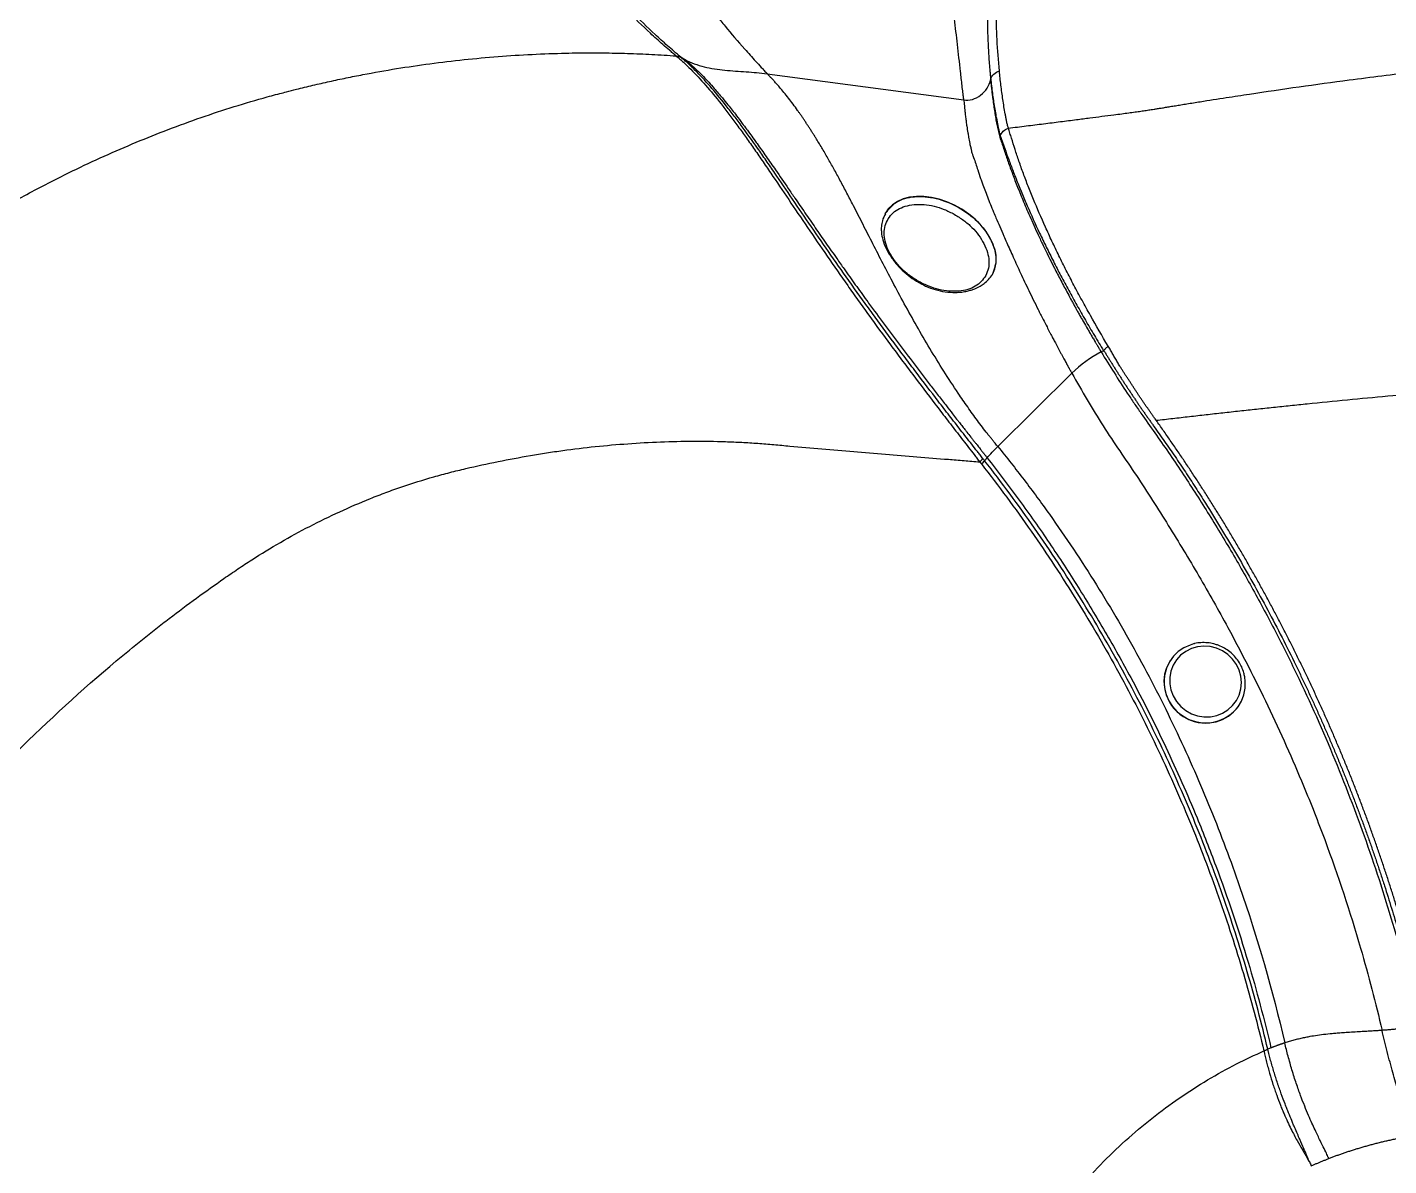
# Model space of a CAD drawing. Extents: x 527 to 611, y 788 to 934.
# Drawn here: x 546.82 to 563.38, y 863.17 to 877.02 of the extents above; entities that cross this region are included whole.
import ezdxf

# ---------------------------------------------------------------- set-up
doc = ezdxf.new("R2010")
doc.units = 0
doc.header["$MEASUREMENT"] = 0
doc.layers.add('1', color=4, linetype='Continuous')
doc.layers.add('GEOMETRY', color=3, linetype='Continuous', lineweight=25)

# ---------------------------------------------------------------- blocks, each defined once
blk = doc.blocks.new('2026_FLAIR')
at = {"layer": 'GEOMETRY'}
for p, q in [((27.704, 73.291), (27.755, 73.263)), ((28.753, 73.091), (31.143, 72.771)), ((31.469, 73.018), (31.471, 73.025)), ((30.187, 71.387), (30.197, 71.398)), ((32.843, 69.722), (32.813, 69.708)), ((32.457, 69.448), (31.556, 68.556)), ((33.482, 68.875), (33.469, 68.893)), ((31.427, 68.42), (31.396, 68.384)), ((33.651, 65.951), (33.65, 65.951)), ((34.493, 65.412), (34.493, 65.412))]:
    blk.add_line(p, q, dxfattribs=at)
at = {"layer": 'GEOMETRY', "flags": 128}
for points in [[(31.488, 70.641), (31.495, 70.655), (31.521, 70.719), (31.535, 70.789), (31.535, 70.863), (31.523, 70.94), (31.498, 71.019), (31.46, 71.098), (31.411, 71.175), (31.352, 71.25), (31.283, 71.32), (31.205, 71.384), (31.121, 71.442), (31.032, 71.492), (30.939, 71.534), (30.845, 71.565), (30.75, 71.587), (30.657, 71.598), (30.567, 71.599), (30.483, 71.588), (30.405, 71.567), (30.336, 71.536), (30.275, 71.495), (30.226, 71.446), (30.195, 71.402)], [(33.937, 66.155), (33.894, 66.142), (33.819, 66.109), (33.751, 66.063), (33.692, 66.006), (33.643, 65.939), (33.608, 65.866), (33.585, 65.787), (33.577, 65.705), (33.583, 65.622), (33.603, 65.541), (33.636, 65.464), (33.682, 65.393), (33.739, 65.331), (33.806, 65.279), (33.88, 65.238), (33.96, 65.21), (34.043, 65.196), (34.127, 65.195), (34.21, 65.209), (34.288, 65.236), (34.36, 65.276), (34.424, 65.328), (34.478, 65.39), (34.52, 65.46), (34.549, 65.537), (34.564, 65.617), (34.566, 65.7), (34.559, 65.754)], [(34.217, 66.103), (34.14, 66.123), (34.062, 66.128), (33.984, 66.12), (33.91, 66.099), (33.841, 66.064), (33.779, 66.018), (33.728, 65.961), (33.688, 65.896), (33.661, 65.825), (33.647, 65.749), (33.647, 65.672), (33.661, 65.596), (33.689, 65.523), (33.729, 65.455), (33.781, 65.395), (33.842, 65.346), (33.911, 65.307), (33.986, 65.281), (34.063, 65.268), (34.142, 65.269), (34.218, 65.284), (34.29, 65.312), (34.355, 65.353), (34.412, 65.405), (34.458, 65.466), (34.492, 65.534), (34.513, 65.608), (34.519, 65.685), (34.512, 65.762), (34.491, 65.837), (34.457, 65.907), (34.411, 65.971), (34.354, 66.026), (34.289, 66.071), (34.217, 66.103)]]:
    blk.add_lwpolyline(points, dxfattribs=at)
at = {"layer": 'GEOMETRY'}
for centre, radius, start, end in [((33.487, 68.41), 1.462, 117.4414, 134.7865), ((31.029, 68.712), 0.46, 312.051, 318.9701), ((31.05, 68.684), 0.458, 312.0988, 319.0463), ((34.079, 65.693), 0.5, 148.9439, 325.8181)]:
    blk.add_arc(centre, radius, start, end, dxfattribs=at)
for points, knots in [([(32.347, 78.024), (32.341, 78.006), (32.334, 77.988), (32.319, 77.95), (32.298, 77.894), (32.277, 77.837), (32.234, 77.721), (32.205, 77.641), (32.117, 77.396), (32.057, 77.225), (31.969, 76.955), (31.94, 76.863), (31.883, 76.675), (31.855, 76.579), (31.773, 76.285), (31.72, 76.081), (31.625, 75.657), (31.582, 75.438), (31.527, 75.099), (31.511, 74.984), (31.482, 74.751), (31.469, 74.633), (31.449, 74.393), (31.441, 74.272), (31.431, 74.027), (31.429, 73.904), (31.43, 73.655), (31.434, 73.529), (31.444, 73.34), (31.448, 73.277), (31.456, 73.182), (31.458, 73.151), (31.463, 73.103), (31.464, 73.088), (31.467, 73.056), (31.469, 73.04), (31.471, 73.024)], [0, 0, 0, 0, 0.015625, 0.015625, 0.03125, 0.0625, 0.0625, 0.125, 0.125, 0.25, 0.25, 0.3125, 0.3125, 0.375, 0.375, 0.5, 0.5, 0.625, 0.625, 0.6875, 0.6875, 0.75, 0.75, 0.8125, 0.8125, 0.875, 0.875, 0.9375, 0.9375, 0.96875, 0.96875, 0.984375, 0.984375, 0.992188, 0.992188, 1, 1, 1, 1]), ([(31.577, 73.124), (31.564, 73.251), (31.554, 73.378), (31.542, 73.629), (31.539, 73.753), (31.538, 74), (31.541, 74.122), (31.551, 74.365), (31.559, 74.485), (31.579, 74.722), (31.592, 74.839), (31.621, 75.07), (31.638, 75.184), (31.693, 75.521), (31.736, 75.739), (31.833, 76.16), (31.886, 76.363), (31.969, 76.656), (31.998, 76.752), (32.055, 76.939), (32.085, 77.031), (32.232, 77.478), (32.354, 77.804), (32.467, 78.096)], [0, 0, 0, 0, 0.0625, 0.0625, 0.125, 0.125, 0.1875, 0.1875, 0.25, 0.25, 0.3125, 0.3125, 0.375, 0.375, 0.5, 0.5, 0.625, 0.625, 0.6875, 0.6875, 0.75, 0.75, 1, 1, 1, 1]), ([(27.647, 73.307), (27.633, 73.319), (27.619, 73.33), (27.591, 73.353), (27.578, 73.365), (27.538, 73.399), (27.511, 73.422), (27.433, 73.491), (27.382, 73.537), (27.235, 73.674), (27.142, 73.765), (26.964, 73.946), (26.879, 74.037), (26.715, 74.217), (26.636, 74.307), (26.482, 74.486), (26.407, 74.576), (26.26, 74.754), (26.188, 74.842), (25.977, 75.108), (25.84, 75.284), (25.567, 75.634), (25.432, 75.809), (25.158, 76.156), (25.018, 76.33), (24.731, 76.674), (24.584, 76.846), (24.277, 77.186), (24.118, 77.355), (23.951, 77.522)], [0, 0, 0, 0, 0.007813, 0.007813, 0.015625, 0.015625, 0.03125, 0.03125, 0.0625, 0.0625, 0.125, 0.125, 0.1875, 0.1875, 0.25, 0.25, 0.3125, 0.3125, 0.375, 0.375, 0.5, 0.5, 0.625, 0.625, 0.75, 0.75, 0.875, 0.875, 1, 1, 1, 1]), ([(27.702, 73.292), (27.675, 73.316), (27.647, 73.339), (27.594, 73.385), (27.568, 73.408), (27.49, 73.476), (27.44, 73.522), (27.294, 73.659), (27.202, 73.749), (27.027, 73.929), (26.943, 74.019), (26.782, 74.198), (26.704, 74.287), (26.553, 74.464), (26.48, 74.552), (26.337, 74.729), (26.266, 74.816), (26.058, 75.079), (25.924, 75.254), (25.655, 75.603), (25.521, 75.777), (25.248, 76.125), (25.109, 76.298), (24.824, 76.643), (24.677, 76.815), (24.448, 77.071), (24.37, 77.156), (24.25, 77.283), (24.19, 77.346), (24.129, 77.409), (24.088, 77.451), (24.067, 77.472), (24.046, 77.493)], [0, 0, 0, 0, 0.015625, 0.015625, 0.03125, 0.03125, 0.0625, 0.0625, 0.125, 0.125, 0.1875, 0.1875, 0.25, 0.25, 0.3125, 0.3125, 0.375, 0.375, 0.5, 0.5, 0.625, 0.625, 0.75, 0.75, 0.875, 0.875, 0.9375, 0.9375, 0.96875, 0.984375, 0.984375, 1, 1, 1, 1]), ([(31.143, 72.771), (31.142, 72.786), (31.138, 72.815), (31.131, 72.874), (31.12, 72.975), (31.097, 73.174), (31.066, 73.448), (31.031, 73.76), (30.999, 74.054), (30.969, 74.332), (30.932, 74.68), (30.891, 75.076), (30.848, 75.491), (30.811, 75.848), (30.779, 76.153), (30.76, 76.324), (30.751, 76.402)], [0, 0, 0, 0, 0.007812, 0.015625, 0.03125, 0.0625, 0.125, 0.1875, 0.25, 0.3125, 0.375, 0.5, 0.625, 0.75, 0.875, 1, 1, 1, 1]), ([(27.443, 75.88), (27.436, 75.853), (27.423, 75.796), (27.405, 75.704), (27.391, 75.605), (27.383, 75.497), (27.384, 75.378), (27.4, 75.206), (27.445, 75.009), (27.529, 74.782), (27.614, 74.596), (27.725, 74.393), (27.864, 74.171), (28.005, 73.971), (28.135, 73.801), (28.276, 73.624), (28.434, 73.439), (28.589, 73.268), (28.67, 73.18), (28.711, 73.136), (28.732, 73.113), (28.742, 73.102), (28.748, 73.096), (28.751, 73.092), (28.753, 73.091)], [0, 0, 0, 0, 0.0625, 0.125, 0.1875, 0.25, 0.3125, 0.375, 0.5, 0.5625, 0.625, 0.6875, 0.75, 0.8125, 0.84375, 0.875, 0.9375, 0.96875, 0.984375, 0.992188, 0.996094, 0.998047, 0.999023, 1, 1, 1, 1]), ([(33.421, 72.654), (33.433, 72.656), (33.459, 72.66), (33.5, 72.666), (33.546, 72.674), (33.598, 72.682), (33.655, 72.692), (33.717, 72.702), (33.785, 72.713), (33.857, 72.725), (33.936, 72.737), (34.095, 72.763), (34.323, 72.799), (34.723, 72.86), (35.22, 72.933), (35.89, 73.024), (36.632, 73.118), (37.453, 73.211), (38.414, 73.306), (39.518, 73.395), (40.764, 73.468), (42.031, 73.513), (43.313, 73.529), (44.595, 73.513), (45.863, 73.468), (47.108, 73.395), (47.998, 73.323), (48.542, 73.273), (48.75, 73.253), (48.955, 73.232), (49.16, 73.211), (49.363, 73.189), (49.565, 73.166), (49.766, 73.143), (49.965, 73.12), (50.163, 73.096), (50.36, 73.072), (50.556, 73.047), (50.686, 73.03), (50.75, 73.021)], [0, 0, 0, 0, 0.002168, 0.004649, 0.007445, 0.010555, 0.013979, 0.017717, 0.02177, 0.026137, 0.030819, 0.035814, 0.054775, 0.071629, 0.107405, 0.143256, 0.18996, 0.23771, 0.28651, 0.356687, 0.427814, 0.499911, 0.573005, 0.646087, 0.71818, 0.78931, 0.859498, 0.871514, 0.883473, 0.895376, 0.907224, 0.919015, 0.930751, 0.942431, 0.954056, 0.965625, 0.977139, 0.988597, 1, 1, 1, 1]), ([(18.695, 70.993), (18.708, 71.001), (18.734, 71.018), (18.79, 71.055), (18.863, 71.102), (18.984, 71.178), (19.156, 71.283), (19.38, 71.416), (19.628, 71.556), (20.046, 71.782), (20.641, 72.074), (21.424, 72.403), (22.088, 72.636), (22.558, 72.777), (22.787, 72.839), (22.922, 72.874), (23.023, 72.9), (23.13, 72.926), (23.264, 72.958), (23.433, 72.997), (23.635, 73.04), (23.907, 73.094), (24.245, 73.154), (24.656, 73.215), (25.067, 73.264), (25.481, 73.302), (25.894, 73.328), (26.219, 73.34), (26.456, 73.344), (26.606, 73.345), (26.756, 73.344), (26.906, 73.342), (27.055, 73.338), (27.204, 73.333), (27.352, 73.326), (27.499, 73.317), (27.598, 73.311), (27.647, 73.307)], [0, 0, 0, 0, 0.004889, 0.009686, 0.020797, 0.031898, 0.054081, 0.083326, 0.112823, 0.142572, 0.231326, 0.319814, 0.409401, 0.454147, 0.476461, 0.485379, 0.498747, 0.509881, 0.521012, 0.543264, 0.565667, 0.587742, 0.632629, 0.676704, 0.721792, 0.766619, 0.81118, 0.855472, 0.871727, 0.887934, 0.904092, 0.9202, 0.93626, 0.95227, 0.96823, 0.98414, 1, 1, 1, 1]), ([(27.648, 73.306), (27.662, 73.294), (27.676, 73.282), (27.706, 73.256), (27.721, 73.243), (27.765, 73.203), (27.794, 73.174), (27.883, 73.085), (27.944, 73.02), (28.066, 72.88), (28.129, 72.804), (28.224, 72.684), (28.256, 72.642), (28.321, 72.557), (28.353, 72.513), (28.402, 72.446), (28.419, 72.423), (28.452, 72.377), (28.469, 72.354), (28.519, 72.284), (28.553, 72.236), (28.621, 72.138), (28.656, 72.087), (28.726, 71.986), (28.761, 71.934), (28.939, 71.672), (29.087, 71.452), (29.322, 71.106), (29.402, 70.989), (29.565, 70.753), (29.648, 70.634), (29.774, 70.454), (29.817, 70.394), (29.903, 70.274), (29.946, 70.214), (30.076, 70.033), (30.164, 69.913), (30.298, 69.732), (30.342, 69.672), (30.432, 69.552), (30.477, 69.492), (30.612, 69.313), (30.702, 69.194), (30.838, 69.016), (30.883, 68.957), (30.974, 68.839), (31.02, 68.78), (31.11, 68.662), (31.156, 68.604), (31.224, 68.516), (31.247, 68.487), (31.281, 68.443), (31.292, 68.429), (31.314, 68.399), (31.326, 68.385), (31.337, 68.37)], [0, 0, 0, 0, 0.015625, 0.015625, 0.03125, 0.03125, 0.0625, 0.0625, 0.125, 0.125, 0.1875, 0.1875, 0.21875, 0.21875, 0.25, 0.25, 0.265625, 0.265625, 0.28125, 0.28125, 0.3125, 0.3125, 0.34375, 0.34375, 0.375, 0.375, 0.5, 0.5, 0.5625, 0.5625, 0.625, 0.625, 0.65625, 0.65625, 0.6875, 0.6875, 0.75, 0.75, 0.78125, 0.78125, 0.8125, 0.8125, 0.875, 0.875, 0.90625, 0.90625, 0.9375, 0.9375, 0.96875, 0.96875, 0.984375, 0.984375, 0.992187, 0.992187, 1, 1, 1, 1]), ([(27.704, 73.291), (27.704, 73.291), (27.704, 73.291), (27.704, 73.291), (27.704, 73.291), (27.703, 73.292), (27.702, 73.292)], [-0.00000006, -0.00000006, -0.00000006, -0.00000006, 0, 0, 0, 0.0001165628, 0.0001165628, 0.0001165628, 0.0001165628]), ([(31.376, 68.41), (31.364, 68.424), (31.353, 68.439), (31.331, 68.468), (31.32, 68.482), (31.286, 68.525), (31.263, 68.554), (31.195, 68.641), (31.15, 68.699), (31.059, 68.815), (31.014, 68.873), (30.924, 68.99), (30.878, 69.049), (30.743, 69.225), (30.653, 69.342), (30.519, 69.52), (30.474, 69.579), (30.385, 69.698), (30.34, 69.757), (30.207, 69.936), (30.12, 70.055), (29.99, 70.234), (29.947, 70.293), (29.861, 70.412), (29.819, 70.471), (29.693, 70.649), (29.61, 70.767), (29.448, 71), (29.368, 71.116), (29.134, 71.457), (28.987, 71.676), (28.81, 71.934), (28.775, 71.985), (28.705, 72.086), (28.671, 72.135), (28.569, 72.281), (28.502, 72.374), (28.404, 72.507), (28.372, 72.55), (28.308, 72.634), (28.276, 72.675), (28.181, 72.795), (28.12, 72.869), (27.998, 73.008), (27.938, 73.072), (27.849, 73.161), (27.82, 73.189), (27.776, 73.229), (27.762, 73.242), (27.732, 73.267), (27.718, 73.279), (27.704, 73.291)], [0, 0, 0, 0, 0.007813, 0.007813, 0.015625, 0.015625, 0.03125, 0.03125, 0.0625, 0.0625, 0.09375, 0.09375, 0.125, 0.125, 0.1875, 0.1875, 0.21875, 0.21875, 0.25, 0.25, 0.3125, 0.3125, 0.34375, 0.34375, 0.375, 0.375, 0.4375, 0.4375, 0.5, 0.5, 0.625, 0.625, 0.65625, 0.65625, 0.6875, 0.6875, 0.75, 0.75, 0.78125, 0.78125, 0.8125, 0.8125, 0.875, 0.875, 0.9375, 0.9375, 0.96875, 0.96875, 0.984375, 0.984375, 1, 1, 1, 1]), ([(27.755, 73.263), (27.791, 73.243), (27.866, 73.209), (27.987, 73.172), (28.112, 73.148), (28.282, 73.128), (28.497, 73.115), (28.668, 73.102), (28.753, 73.091)], [0, 0, 0, 0, 0.125, 0.25, 0.375, 0.5, 0.75, 1, 1, 1, 1]), ([(27.755, 73.263), (27.771, 73.25), (27.791, 73.232), (27.818, 73.209), (27.833, 73.195), (27.849, 73.18), (27.865, 73.166), (27.886, 73.146), (27.913, 73.12), (27.945, 73.088), (27.988, 73.044), (28.042, 72.987), (28.119, 72.901), (28.197, 72.81), (28.288, 72.699), (28.368, 72.596), (28.444, 72.495), (28.497, 72.424), (28.545, 72.359), (28.587, 72.3), (28.654, 72.207), (28.74, 72.085), (28.867, 71.903), (28.983, 71.733), (29.103, 71.558), (29.212, 71.399), (29.338, 71.217), (29.467, 71.031), (29.584, 70.864), (29.703, 70.695), (29.824, 70.525), (29.948, 70.354), (30.088, 70.162), (30.215, 69.99), (30.376, 69.775), (30.538, 69.561), (30.702, 69.347), (30.834, 69.177), (30.924, 69.06), (30.999, 68.965), (31.048, 68.901), (31.085, 68.854), (31.119, 68.812), (31.152, 68.769), (31.189, 68.722), (31.222, 68.68), (31.255, 68.638), (31.28, 68.607), (31.302, 68.578), (31.323, 68.552), (31.338, 68.533), (31.35, 68.518), (31.358, 68.507), (31.367, 68.496), (31.375, 68.486), (31.381, 68.478), (31.386, 68.471), (31.396, 68.459), (31.403, 68.451), (31.41, 68.442), (31.417, 68.433), (31.423, 68.424), (31.427, 68.42)], [0, 0, 0, 0, 0.0058594, 0.0078125, 0.0097656, 0.0117188, 0.0136719, 0.015625, 0.0195312, 0.0234375, 0.0273438, 0.0351562, 0.0429688, 0.0546875, 0.0625, 0.0742188, 0.0820312, 0.0878906, 0.0917969, 0.0976562, 0.1015625, 0.1132812, 0.125, 0.140625, 0.1484375, 0.1601562, 0.171875, 0.1835938, 0.1953125, 0.203125, 0.2148438, 0.2265625, 0.234375, 0.25, 0.2578125, 0.2734375, 0.2890625, 0.296875, 0.3046875, 0.3105469, 0.3144531, 0.3164062, 0.3193359, 0.3222656, 0.3242188, 0.328125, 0.3300781, 0.3320312, 0.3339844, 0.3354492, 0.3369141, 0.3374023, 0.3383789, 0.3388672, 0.3395996, 0.3400879, 0.3405762, 0.3410645, 0.3417969, 0.3422852, 0.3427734, 0.3436599, 0.3436599, 0.3436599, 0.3436599]), ([(31.541, 68.574), (31.535, 68.581), (31.525, 68.595), (31.506, 68.618), (31.484, 68.646), (31.458, 68.678), (31.419, 68.728), (31.369, 68.793), (31.309, 68.874), (31.249, 68.955), (31.191, 69.037), (31.133, 69.12), (31.034, 69.265), (30.898, 69.474), (30.73, 69.748), (30.57, 70.022), (30.419, 70.294), (30.278, 70.557), (30.147, 70.809), (30.023, 71.051), (29.904, 71.285), (29.802, 71.486), (29.713, 71.656), (29.638, 71.798), (29.564, 71.934), (29.49, 72.066), (29.417, 72.192), (29.36, 72.284), (29.321, 72.346), (29.299, 72.381), (29.277, 72.416), (29.255, 72.45), (29.233, 72.483), (29.211, 72.516), (29.189, 72.549), (29.167, 72.581), (29.145, 72.613), (29.094, 72.686), (29.013, 72.795), (28.929, 72.898), (28.871, 72.964), (28.84, 72.999), (28.81, 73.031), (28.781, 73.061), (28.762, 73.081), (28.753, 73.091)], [0, 0, 0, 0, 0.004213, 0.008134, 0.014015, 0.020891, 0.027737, 0.04342, 0.059104, 0.074787, 0.090471, 0.106154, 0.121836, 0.172002, 0.222182, 0.272356, 0.322528, 0.372709, 0.419751, 0.46681, 0.513835, 0.560886, 0.592259, 0.623621, 0.654992, 0.686344, 0.717709, 0.749075, 0.758491, 0.767903, 0.77731, 0.786717, 0.796126, 0.805538, 0.81495, 0.82436, 0.833768, 0.843175, 0.890215, 0.93727, 0.950332, 0.963388, 0.976475, 0.988249, 1, 1, 1, 1]), ([(31.143, 72.771), (31.176, 72.766), (31.212, 72.769), (31.283, 72.789), (31.318, 72.806), (31.379, 72.853), (31.406, 72.882), (31.447, 72.947), (31.462, 72.983), (31.469, 73.018)], [0, 0, 0, 0, 0.25, 0.25, 0.5, 0.5, 0.75, 0.75, 1, 1, 1, 1]), ([(31.469, 73.018), (31.471, 72.997), (31.473, 72.979), (31.476, 72.956), (31.476, 72.949), (31.477, 72.939), (31.478, 72.936), (31.478, 72.93), (31.479, 72.927), (31.48, 72.917), (31.48, 72.91), (31.482, 72.897), (31.483, 72.89), (31.484, 72.876), (31.485, 72.869), (31.487, 72.855), (31.488, 72.848), (31.49, 72.827), (31.492, 72.813), (31.495, 72.786), (31.497, 72.773), (31.502, 72.733), (31.506, 72.707), (31.514, 72.655), (31.518, 72.63), (31.526, 72.579), (31.53, 72.554), (31.539, 72.505), (31.544, 72.481), (31.551, 72.445), (31.554, 72.433), (31.558, 72.409), (31.561, 72.398), (31.566, 72.374), (31.569, 72.362), (31.574, 72.339), (31.578, 72.328), (31.589, 72.295), (31.597, 72.272), (31.612, 72.227), (31.62, 72.204), (31.635, 72.157), (31.643, 72.134), (31.659, 72.086), (31.668, 72.062), (31.684, 72.014), (31.693, 71.99), (31.711, 71.94), (31.72, 71.915), (31.739, 71.864), (31.748, 71.839), (31.768, 71.786), (31.779, 71.76), (31.8, 71.704), (31.812, 71.676), (31.835, 71.617), (31.848, 71.586), (31.874, 71.524), (31.887, 71.493), (31.915, 71.427), (31.93, 71.393), (31.961, 71.322), (31.977, 71.286), (32.012, 71.21), (32.03, 71.17), (32.068, 71.089), (32.087, 71.047), (32.15, 70.916), (32.195, 70.824), (32.27, 70.677), (32.296, 70.627), (32.337, 70.549), (32.35, 70.523), (32.379, 70.47), (32.393, 70.443), (32.422, 70.389), (32.437, 70.361), (32.46, 70.32), (32.468, 70.306), (32.483, 70.278), (32.49, 70.264), (32.506, 70.237), (32.513, 70.223), (32.529, 70.195), (32.537, 70.181), (32.554, 70.151), (32.563, 70.135), (32.58, 70.104), (32.589, 70.089), (32.615, 70.045), (32.631, 70.017), (32.656, 69.974), (32.664, 69.959), (32.682, 69.929), (32.691, 69.914), (32.708, 69.883), (32.717, 69.868), (32.731, 69.846), (32.735, 69.839), (32.741, 69.828), (32.744, 69.824), (32.748, 69.816), (32.751, 69.812), (32.755, 69.804), (32.757, 69.801), (32.762, 69.793), (32.765, 69.789), (32.769, 69.781), (32.771, 69.778), (32.775, 69.772), (32.776, 69.77), (32.779, 69.765), (32.781, 69.762), (32.785, 69.754), (32.788, 69.75), (32.793, 69.742), (32.795, 69.738), (32.799, 69.732), (32.8, 69.73), (32.802, 69.726), (32.804, 69.724), (32.808, 69.717), (32.811, 69.713), (32.813, 69.708)], [0, 0, 0, 0, 0.015625, 0.015625, 0.023437, 0.023437, 0.027344, 0.027344, 0.03125, 0.03125, 0.039062, 0.039062, 0.046875, 0.046875, 0.054687, 0.054687, 0.0625, 0.0625, 0.078125, 0.078125, 0.09375, 0.09375, 0.125, 0.125, 0.15625, 0.15625, 0.1875, 0.1875, 0.21875, 0.21875, 0.234375, 0.234375, 0.25, 0.25, 0.265625, 0.265625, 0.28125, 0.28125, 0.3125, 0.3125, 0.34375, 0.34375, 0.375, 0.375, 0.40625, 0.40625, 0.4375, 0.4375, 0.46875, 0.46875, 0.5, 0.5, 0.53125, 0.53125, 0.5625, 0.5625, 0.59375, 0.59375, 0.625, 0.625, 0.65625, 0.65625, 0.6875, 0.6875, 0.71875, 0.71875, 0.75, 0.75, 0.8125, 0.8125, 0.84375, 0.84375, 0.859375, 0.859375, 0.875, 0.875, 0.890625, 0.890625, 0.898437, 0.898437, 0.90625, 0.90625, 0.914062, 0.914062, 0.921875, 0.921875, 0.929687, 0.929687, 0.9375, 0.9375, 0.953125, 0.953125, 0.960937, 0.960937, 0.96875, 0.96875, 0.976562, 0.976562, 0.980469, 0.980469, 0.982422, 0.982422, 0.984375, 0.984375, 0.986328, 0.986328, 0.988281, 0.988281, 0.990234, 0.990234, 0.991211, 0.991211, 0.992187, 0.992187, 0.994141, 0.994141, 0.996094, 0.996094, 0.99707, 0.99707, 0.998047, 0.998047, 1, 1, 1, 1]), ([(31.471, 73.025), (31.477, 73.048), (31.49, 73.07), (31.527, 73.104), (31.551, 73.117), (31.577, 73.124)], [0, 0, 0, 0, 0.5, 0.5, 1, 1, 1, 1]), ([(31.471, 73.025), (31.472, 73.01), (31.474, 72.996), (31.477, 72.967), (31.479, 72.953), (31.484, 72.91), (31.487, 72.881), (31.498, 72.795), (31.507, 72.738), (31.521, 72.652), (31.526, 72.623), (31.536, 72.565), (31.542, 72.536), (31.55, 72.493), (31.553, 72.479), (31.559, 72.45), (31.562, 72.435), (31.567, 72.413), (31.569, 72.406), (31.572, 72.392), (31.573, 72.385), (31.577, 72.37), (31.578, 72.363), (31.582, 72.348), (31.585, 72.341), (31.587, 72.334)], [0, 0, 0, 0, 0.0625, 0.0625, 0.125, 0.125, 0.25, 0.25, 0.5, 0.5, 0.625, 0.625, 0.75, 0.75, 0.8125, 0.8125, 0.875, 0.875, 0.90625, 0.90625, 0.9375, 0.9375, 0.96875, 0.96875, 1, 1, 1, 1]), ([(31.685, 72.429), (31.683, 72.436), (31.68, 72.443), (31.676, 72.457), (31.675, 72.464), (31.67, 72.486), (31.667, 72.501), (31.661, 72.53), (31.658, 72.544), (31.653, 72.573), (31.65, 72.588), (31.642, 72.631), (31.637, 72.66), (31.627, 72.719), (31.623, 72.748), (31.61, 72.835), (31.602, 72.893), (31.592, 72.98), (31.588, 73.009), (31.582, 73.067), (31.579, 73.096), (31.577, 73.124)], [0, 0, 0, 0, 0.03125, 0.03125, 0.0625, 0.0625, 0.125, 0.125, 0.1875, 0.1875, 0.25, 0.25, 0.375, 0.375, 0.5, 0.5, 0.75, 0.75, 0.875, 0.875, 1, 1, 1, 1]), ([(31.143, 72.771), (31.146, 72.749), (31.148, 72.725), (31.151, 72.701), (31.152, 72.688), (31.153, 72.675), (31.154, 72.661), (31.156, 72.642), (31.159, 72.617), (31.162, 72.589), (31.166, 72.552), (31.172, 72.506), (31.181, 72.442), (31.191, 72.381), (31.203, 72.311), (31.214, 72.251), (31.226, 72.197), (31.235, 72.159), (31.243, 72.126), (31.253, 72.098), (31.269, 72.054), (31.289, 71.996), (31.316, 71.912), (31.342, 71.833), (31.37, 71.753), (31.397, 71.679), (31.43, 71.593), (31.466, 71.503), (31.501, 71.417), (31.539, 71.327), (31.579, 71.233), (31.623, 71.131), (31.677, 71.009), (31.73, 70.891), (31.802, 70.733), (31.881, 70.564), (31.969, 70.38), (32.046, 70.224), (32.102, 70.114), (32.15, 70.021), (32.181, 69.96), (32.206, 69.912), (32.23, 69.867), (32.254, 69.822), (32.279, 69.774), (32.301, 69.732), (32.325, 69.688), (32.343, 69.655), (32.36, 69.624), (32.375, 69.597), (32.385, 69.578), (32.394, 69.562), (32.401, 69.55), (32.407, 69.538), (32.413, 69.527), (32.418, 69.518), (32.423, 69.51), (32.431, 69.495), (32.436, 69.485), (32.442, 69.475), (32.448, 69.464), (32.454, 69.454), (32.457, 69.448)], [0, 0, 0, 0, 0.0058594, 0.0078125, 0.0097656, 0.0117188, 0.0136719, 0.015625, 0.0195312, 0.0234375, 0.0273438, 0.0351562, 0.0429688, 0.0546875, 0.0625, 0.0742188, 0.0820312, 0.0878906, 0.0917969, 0.0976562, 0.1015625, 0.1132812, 0.125, 0.140625, 0.1484375, 0.1601562, 0.171875, 0.1835938, 0.1953125, 0.203125, 0.2148438, 0.2265625, 0.234375, 0.25, 0.2578125, 0.2734375, 0.2890625, 0.296875, 0.3046875, 0.3105469, 0.3144531, 0.3164062, 0.3193359, 0.3222656, 0.3242188, 0.328125, 0.3300781, 0.3320312, 0.3339844, 0.3354492, 0.3369141, 0.3374023, 0.3383789, 0.3388672, 0.3395996, 0.3400879, 0.3405762, 0.3410645, 0.3417969, 0.3422852, 0.3427734, 0.3436599, 0.3436599, 0.3436599, 0.3436599]), ([(31.685, 72.429), (31.758, 72.438), (31.901, 72.455), (32.112, 72.482), (32.315, 72.507), (32.502, 72.531), (32.719, 72.559), (32.903, 72.583), (33.06, 72.603), (33.146, 72.615), (33.224, 72.625), (33.295, 72.635), (33.36, 72.645), (33.402, 72.651), (33.421, 72.654)], [0, 0, 0, 0, 0.125656, 0.247005, 0.364044, 0.476769, 0.571084, 0.738384, 0.794787, 0.843034, 0.88782, 0.928909, 0.966301, 1, 1, 1, 1]), ([(31.587, 72.334), (31.594, 72.355), (31.607, 72.374), (31.641, 72.408), (31.662, 72.421), (31.685, 72.429)], [0, 0, 0, 0, 0.5, 0.5, 1, 1, 1, 1]), ([(31.587, 72.334), (31.591, 72.324), (31.594, 72.314), (31.601, 72.295), (31.605, 72.285), (31.615, 72.255), (31.623, 72.234), (31.645, 72.171), (31.66, 72.128), (31.693, 72.038), (31.71, 71.991), (31.747, 71.895), (31.766, 71.846), (31.805, 71.745), (31.826, 71.694), (31.869, 71.589), (31.892, 71.536), (31.962, 71.375), (32.011, 71.265), (32.091, 71.096), (32.118, 71.04), (32.174, 70.925), (32.203, 70.867), (32.262, 70.751), (32.292, 70.692), (32.354, 70.574), (32.386, 70.515), (32.451, 70.395), (32.485, 70.335), (32.553, 70.214), (32.587, 70.153), (32.658, 70.031), (32.694, 69.97), (32.749, 69.877), (32.768, 69.846), (32.805, 69.784), (32.824, 69.753), (32.843, 69.722)], [0, 0, 0, 0, 0.015625, 0.015625, 0.03125, 0.03125, 0.0625, 0.0625, 0.125, 0.125, 0.1875, 0.1875, 0.25, 0.25, 0.3125, 0.3125, 0.375, 0.375, 0.5, 0.5, 0.5625, 0.5625, 0.625, 0.625, 0.6875, 0.6875, 0.75, 0.75, 0.8125, 0.8125, 0.875, 0.875, 0.9375, 0.9375, 0.96875, 0.96875, 1, 1, 1, 1]), ([(32.899, 69.776), (32.824, 69.902), (32.752, 70.027), (32.648, 70.213), (32.614, 70.274), (32.547, 70.397), (32.514, 70.458), (32.451, 70.579), (32.419, 70.639), (32.358, 70.759), (32.329, 70.818), (32.271, 70.936), (32.243, 70.995), (32.188, 71.111), (32.162, 71.169), (32.085, 71.34), (32.036, 71.451), (31.969, 71.614), (31.948, 71.668), (31.906, 71.774), (31.886, 71.826), (31.849, 71.928), (31.831, 71.978), (31.797, 72.077), (31.781, 72.124), (31.751, 72.217), (31.737, 72.262), (31.717, 72.327), (31.71, 72.348), (31.698, 72.389), (31.691, 72.409), (31.685, 72.429)], [0, 0, 0, 0, 0.125, 0.125, 0.1875, 0.1875, 0.25, 0.25, 0.3125, 0.3125, 0.375, 0.375, 0.4375, 0.4375, 0.5, 0.5, 0.625, 0.625, 0.6875, 0.6875, 0.75, 0.75, 0.8125, 0.8125, 0.875, 0.875, 0.9375, 0.9375, 0.96875, 0.96875, 1, 1, 1, 1]), ([(30.197, 71.398), (30.235, 71.446), (30.313, 71.547), (30.538, 71.609), (30.807, 71.587), (31.082, 71.478), (31.321, 71.299), (31.484, 71.078), (31.557, 70.845), (31.515, 70.717), (31.494, 70.653)], [0, 0, 0, 0, 0.1163625, 0.2425964, 0.3688303, 0.4950643, 0.6212982, 0.7475321, 0.8737661, 1, 1, 1, 1]), ([(30.19, 71.388), (30.176, 71.36), (30.152, 71.311), (30.14, 71.238), (30.14, 71.182), (30.146, 71.121), (30.166, 71.038), (30.214, 70.93), (30.285, 70.821), (30.37, 70.723), (30.465, 70.638), (30.568, 70.565), (30.679, 70.505), (30.797, 70.461), (30.919, 70.435), (31.028, 70.428), (31.117, 70.434), (31.181, 70.445), (31.232, 70.459), (31.285, 70.477), (31.339, 70.504), (31.395, 70.541), (31.448, 70.588), (31.476, 70.629), (31.49, 70.65)], [0, 0, 0, 0, 0.053008, 0.094734, 0.124611, 0.144942, 0.19473, 0.258886, 0.321268, 0.379697, 0.436021, 0.490638, 0.544883, 0.599523, 0.655637, 0.715309, 0.755485, 0.788863, 0.814736, 0.839688, 0.878874, 0.912935, 0.95331, 1, 1, 1, 1]), ([(31.41, 70.637), (31.422, 70.665), (31.447, 70.721), (31.453, 70.817), (31.434, 70.919), (31.39, 71.024), (31.327, 71.127), (31.245, 71.224), (31.144, 71.309), (31.029, 71.383), (30.907, 71.442), (30.782, 71.483), (30.659, 71.502), (30.54, 71.501), (30.431, 71.482), (30.338, 71.443), (30.264, 71.384), (30.211, 71.309), (30.179, 71.223), (30.172, 71.128), (30.19, 71.026), (30.234, 70.921), (30.297, 70.818), (30.38, 70.722), (30.481, 70.636), (30.595, 70.562), (30.718, 70.503), (30.842, 70.462), (30.965, 70.443), (31.084, 70.444), (31.193, 70.463), (31.286, 70.502), (31.361, 70.56), (31.393, 70.611), (31.41, 70.637)], [0, 0, 0, 0, 0.031876, 0.062463, 0.093119, 0.125146, 0.156858, 0.187421, 0.218073, 0.250056, 0.282024, 0.312672, 0.343245, 0.374979, 0.406906, 0.4375, 0.468061, 0.499935, 0.531755, 0.562351, 0.593012, 0.625034, 0.65678, 0.687361, 0.718015, 0.749983, 0.781893, 0.812517, 0.843102, 0.874889, 0.906885, 0.937543, 0.968153, 1, 1, 1, 1]), ([(32.813, 69.708), (32.916, 69.539), (33.049, 69.328), (33.186, 69.123), (33.241, 69.042), (33.269, 69.002), (33.353, 68.881), (33.465, 68.722), (33.576, 68.564), (33.686, 68.405), (33.74, 68.324), (33.901, 68.082), (34.005, 67.919), (34.21, 67.59), (34.311, 67.425), (34.506, 67.091), (34.601, 66.923), (34.786, 66.585), (34.877, 66.414), (35.052, 66.072), (35.137, 65.9), (35.384, 65.381), (35.538, 65.031), (35.825, 64.329), (35.958, 63.976), (36.202, 63.268), (36.313, 62.914), (36.515, 62.206), (36.606, 61.852), (36.686, 61.501)], [0, 0, 0, 0, 0.0625, 0.078125, 0.078125, 0.09375, 0.09375, 0.125, 0.15625, 0.15625, 0.1875, 0.1875, 0.25, 0.25, 0.3125, 0.3125, 0.375, 0.375, 0.4375, 0.4375, 0.5, 0.5, 0.625, 0.625, 0.75, 0.75, 0.875, 0.875, 1, 1, 1, 1]), ([(32.899, 69.776), (32.888, 69.767), (32.877, 69.758), (32.858, 69.74), (32.85, 69.731), (32.843, 69.722)], [0, 0, 0, 0, 0.5, 0.5, 1, 1, 1, 1]), ([(32.843, 69.722), (32.843, 69.722), (32.844, 69.721), (32.845, 69.72), (32.846, 69.719), (32.847, 69.718), (32.848, 69.717), (32.85, 69.716), (32.851, 69.715), (32.852, 69.714), (32.853, 69.713), (32.854, 69.712), (32.854, 69.712)], [0, 0, 0, 0, 0.098383, 0.196518, 0.296126, 0.397483, 0.499937, 0.602401, 0.703786, 0.803433, 0.901604, 1, 1, 1, 1]), ([(32.854, 69.712), (32.861, 69.7), (32.875, 69.677), (32.896, 69.643), (32.918, 69.608), (32.939, 69.573), (32.961, 69.538), (32.983, 69.503), (33.005, 69.468), (33.027, 69.433), (33.05, 69.398), (33.072, 69.363), (33.095, 69.328), (33.118, 69.293), (33.141, 69.258), (33.165, 69.223), (33.188, 69.188), (33.211, 69.152), (33.235, 69.117), (33.259, 69.082), (33.283, 69.047), (33.307, 69.012), (33.332, 68.977), (33.356, 68.942), (33.381, 68.906), (33.405, 68.871), (33.43, 68.836), (33.489, 68.752), (33.584, 68.618), (33.712, 68.434), (33.837, 68.247), (33.96, 68.059), (34.108, 67.826), (34.279, 67.549), (34.472, 67.226), (34.658, 66.899), (34.839, 66.568), (35.013, 66.234), (35.146, 65.966), (35.243, 65.765), (35.305, 65.633), (35.367, 65.501), (35.427, 65.369), (35.486, 65.236), (35.545, 65.103), (35.602, 64.97), (35.659, 64.836), (35.714, 64.702), (35.769, 64.568), (35.822, 64.433), (35.875, 64.299), (35.926, 64.164), (35.976, 64.028), (36.026, 63.893), (36.074, 63.758), (36.122, 63.622), (36.168, 63.486), (36.213, 63.35), (36.258, 63.214), (36.301, 63.077), (36.343, 62.941), (36.385, 62.805), (36.425, 62.668), (36.464, 62.532), (36.502, 62.395), (36.54, 62.259), (36.576, 62.122), (36.611, 61.986), (36.645, 61.849), (36.667, 61.758), (36.678, 61.713)], [0, 0, 0, 0, 0.004808, 0.009615, 0.014422, 0.019229, 0.024036, 0.028843, 0.033651, 0.038458, 0.043266, 0.048074, 0.052883, 0.057691, 0.0625, 0.067309, 0.072117, 0.076926, 0.081734, 0.086541, 0.091347, 0.096153, 0.10096, 0.105767, 0.110575, 0.115383, 0.120192, 0.125, 0.15, 0.174996, 0.200001, 0.225, 0.249998, 0.291665, 0.333325, 0.374994, 0.416668, 0.458333, 0.499995, 0.516123, 0.532252, 0.54838, 0.56451, 0.580639, 0.596768, 0.612897, 0.629027, 0.645155, 0.661284, 0.677413, 0.693542, 0.709671, 0.7258, 0.74193, 0.758059, 0.774188, 0.790317, 0.806446, 0.822575, 0.838704, 0.854834, 0.870964, 0.887093, 0.903223, 0.919353, 0.935482, 0.951612, 0.967741, 0.983871, 1, 1, 1, 1]), ([(33.041, 69.534), (33.036, 69.542), (33.026, 69.558), (33.012, 69.582), (32.998, 69.606), (32.983, 69.631), (32.969, 69.655), (32.955, 69.679), (32.942, 69.704), (32.928, 69.728), (32.914, 69.752), (32.904, 69.768), (32.899, 69.776)], [0, 0, 0, 0, 0.099996, 0.199987, 0.299979, 0.399978, 0.499982, 0.599989, 0.699995, 0.799999, 0.9, 1, 1, 1, 1]), ([(33.469, 68.893), (33.461, 68.904), (33.446, 68.925), (33.423, 68.957), (33.401, 68.989), (33.379, 69.021), (33.356, 69.053), (33.334, 69.085), (33.313, 69.118), (33.291, 69.15), (33.269, 69.182), (33.248, 69.214), (33.227, 69.246), (33.206, 69.278), (33.185, 69.31), (33.164, 69.342), (33.143, 69.374), (33.122, 69.406), (33.102, 69.438), (33.082, 69.47), (33.061, 69.502), (33.048, 69.523), (33.041, 69.534)], [0, 0, 0, 0, 0.050024, 0.10004, 0.150049, 0.200053, 0.250052, 0.300047, 0.35004, 0.400032, 0.450023, 0.500013, 0.550005, 0.599996, 0.64999, 0.699985, 0.749982, 0.799981, 0.849982, 0.899986, 0.949992, 1, 1, 1, 1]), ([(32.457, 69.448), (32.58, 69.231), (32.83, 68.797), (33.246, 68.207), (33.632, 67.597), (34.005, 66.983), (34.415, 66.253), (34.849, 65.404), (35.235, 64.54), (35.621, 63.557), (35.949, 62.562), (36.151, 61.788), (36.228, 61.455)], [0.3436599, 0.3436599, 0.3436599, 0.3436599, 0.375, 0.40625, 0.4375, 0.46875, 0.5, 0.546875, 0.59375, 0.625, 0.6875, 0.7348237, 0.7348237, 0.7348237, 0.7348237]), ([(33.482, 68.875), (33.515, 68.879), (33.583, 68.887), (33.684, 68.898), (33.785, 68.91), (33.886, 68.922), (33.988, 68.933), (34.09, 68.945), (34.191, 68.956), (34.293, 68.967), (34.395, 68.979), (34.498, 68.99), (34.6, 69.001), (34.702, 69.012), (34.805, 69.023), (34.907, 69.034), (35.01, 69.045), (35.113, 69.056), (35.216, 69.066), (35.608, 69.106), (36.295, 69.173), (37.283, 69.259), (38.28, 69.334), (39.287, 69.397), (40.3, 69.446), (41.316, 69.482), (42.331, 69.503), (43.569, 69.512), (45.032, 69.494), (46.322, 69.447), (47.216, 69.402), (47.719, 69.373), (48.222, 69.341), (48.618, 69.313), (48.908, 69.291), (49.092, 69.277), (49.275, 69.263), (49.458, 69.248), (49.641, 69.233), (49.823, 69.217), (50.004, 69.201), (50.185, 69.185), (50.306, 69.174), (50.366, 69.168)], [0, 0, 0, 0, 0.006305, 0.01261, 0.018915, 0.025219, 0.031524, 0.037828, 0.04413, 0.050432, 0.056732, 0.06303, 0.069326, 0.07562, 0.08191, 0.088199, 0.094485, 0.100769, 0.107052, 0.113333, 0.172601, 0.231821, 0.291074, 0.350453, 0.409955, 0.46923, 0.528215, 0.587048, 0.684972, 0.783118, 0.812667, 0.842286, 0.871992, 0.901756, 0.9127, 0.923637, 0.934567, 0.945488, 0.956402, 0.967309, 0.978211, 0.989107, 1, 1, 1, 1]), ([(36.767, 61.622), (36.761, 61.646), (36.75, 61.693), (36.733, 61.764), (36.716, 61.835), (36.698, 61.905), (36.68, 61.976), (36.662, 62.047), (36.644, 62.118), (36.625, 62.189), (36.606, 62.259), (36.587, 62.33), (36.568, 62.401), (36.548, 62.472), (36.528, 62.543), (36.508, 62.614), (36.487, 62.684), (36.467, 62.755), (36.446, 62.826), (36.424, 62.897), (36.403, 62.967), (36.381, 63.038), (36.359, 63.109), (36.336, 63.179), (36.314, 63.25), (36.291, 63.321), (36.267, 63.391), (36.244, 63.462), (36.22, 63.532), (36.196, 63.603), (36.172, 63.673), (36.147, 63.744), (36.122, 63.814), (36.097, 63.884), (36.072, 63.955), (36.046, 64.025), (36.02, 64.095), (35.994, 64.165), (35.967, 64.235), (35.941, 64.305), (35.914, 64.375), (35.886, 64.445), (35.859, 64.515), (35.831, 64.585), (35.803, 64.654), (35.774, 64.724), (35.746, 64.793), (35.717, 64.863), (35.688, 64.932), (35.658, 65.001), (35.629, 65.071), (35.599, 65.14), (35.568, 65.209), (35.538, 65.278), (35.507, 65.347), (35.476, 65.415), (35.445, 65.484), (35.413, 65.553), (35.381, 65.621), (35.349, 65.69), (35.317, 65.758), (35.284, 65.826), (35.252, 65.894), (35.218, 65.962), (35.185, 66.03), (35.151, 66.098), (35.118, 66.165), (35.083, 66.233), (35.049, 66.3), (35.014, 66.367), (34.98, 66.434), (34.945, 66.501), (34.909, 66.568), (34.874, 66.635), (34.838, 66.702), (34.802, 66.768), (34.765, 66.835), (34.729, 66.901), (34.692, 66.967), (34.655, 67.033), (34.617, 67.099), (34.58, 67.164), (34.542, 67.23), (34.504, 67.295), (34.466, 67.36), (34.427, 67.425), (34.389, 67.49), (34.35, 67.555), (34.311, 67.619), (34.271, 67.684), (34.232, 67.748), (34.192, 67.812), (34.152, 67.876), (34.112, 67.94), (34.071, 68.004), (34.03, 68.067), (33.989, 68.13), (33.948, 68.193), (33.907, 68.256), (33.865, 68.319), (33.824, 68.381), (33.782, 68.444), (33.739, 68.506), (33.697, 68.568), (33.654, 68.63), (33.612, 68.691), (33.568, 68.753), (33.525, 68.814), (33.496, 68.855), (33.482, 68.875)], [0, 0, 0, 0, 0.009346, 0.018691, 0.028037, 0.037382, 0.046727, 0.056073, 0.065418, 0.074763, 0.084109, 0.093454, 0.102799, 0.112144, 0.121489, 0.130834, 0.14018, 0.149525, 0.15887, 0.168215, 0.17756, 0.186905, 0.19625, 0.205596, 0.214941, 0.224286, 0.233632, 0.242978, 0.252323, 0.261669, 0.271015, 0.280361, 0.289707, 0.299054, 0.3084, 0.317746, 0.327092, 0.336439, 0.345785, 0.355132, 0.364478, 0.373824, 0.383171, 0.392517, 0.401863, 0.411209, 0.420556, 0.429902, 0.439248, 0.448594, 0.45794, 0.467286, 0.476631, 0.485977, 0.495323, 0.504669, 0.514014, 0.52336, 0.532706, 0.542051, 0.551397, 0.560742, 0.570088, 0.579434, 0.588779, 0.598125, 0.60747, 0.616816, 0.626162, 0.635507, 0.644853, 0.654199, 0.663545, 0.67289, 0.682236, 0.691582, 0.700928, 0.710274, 0.71962, 0.728966, 0.738312, 0.747658, 0.757005, 0.766351, 0.775697, 0.785043, 0.794389, 0.803736, 0.813082, 0.822428, 0.831774, 0.841121, 0.850467, 0.859813, 0.869159, 0.878505, 0.887852, 0.897198, 0.906544, 0.91589, 0.925236, 0.934581, 0.943927, 0.953273, 0.962619, 0.971964, 0.98131, 0.990655, 1, 1, 1, 1]), ([(16.055, 53.104), (16.034, 53.361), (16.013, 53.618), (15.986, 53.942), (15.98, 54.007), (15.969, 54.136), (15.953, 54.331), (15.937, 54.526), (15.904, 54.918), (15.881, 55.18), (15.854, 55.476), (15.851, 55.509), (15.845, 55.575), (15.842, 55.608), (15.834, 55.707), (15.829, 55.773), (15.816, 55.97), (15.81, 56.102), (15.804, 56.3), (15.802, 56.366), (15.801, 56.497), (15.801, 56.563), (15.803, 56.761), (15.806, 56.892), (15.823, 57.287), (15.843, 57.551), (15.886, 57.946), (15.903, 58.077), (15.931, 58.275), (15.94, 58.341), (15.956, 58.44), (15.961, 58.473), (15.972, 58.538), (15.978, 58.571), (16.03, 58.868), (16.084, 59.132), (16.163, 59.461), (16.18, 59.527), (16.214, 59.658), (16.233, 59.724), (16.291, 59.919), (16.333, 60.049), (16.423, 60.305), (16.471, 60.431), (16.535, 60.588), (16.548, 60.619), (16.575, 60.681), (16.588, 60.712), (16.629, 60.804), (16.657, 60.866), (16.8, 61.171), (16.926, 61.409), (17.132, 61.759), (17.203, 61.874), (17.314, 62.045), (17.352, 62.101), (17.429, 62.214), (17.468, 62.27), (17.586, 62.438), (17.666, 62.549), (17.788, 62.715), (17.829, 62.77), (17.912, 62.88), (17.954, 62.934), (18.165, 63.207), (18.338, 63.421), (18.692, 63.84), (18.874, 64.046), (19.245, 64.449), (19.434, 64.646), (20.016, 65.225), (20.42, 65.595), (20.946, 66.037), (21.052, 66.124), (21.214, 66.253), (21.267, 66.296), (21.376, 66.381), (21.43, 66.424), (21.704, 66.633), (21.925, 66.795), (22.205, 66.99), (22.262, 67.029), (22.375, 67.105), (22.431, 67.143), (22.603, 67.252), (22.719, 67.323), (23.07, 67.526), (23.31, 67.65), (23.679, 67.819), (23.803, 67.873), (23.992, 67.949), (24.055, 67.973), (24.151, 68.009), (24.183, 68.021), (24.247, 68.044), (24.279, 68.055), (24.44, 68.11), (24.569, 68.151), (24.764, 68.206), (24.829, 68.224), (24.959, 68.257), (25.024, 68.273), (25.35, 68.349), (25.612, 68.402), (25.94, 68.458), (26.005, 68.469), (26.137, 68.489), (26.202, 68.499), (26.4, 68.526), (26.532, 68.542), (26.796, 68.57), (26.928, 68.581), (27.192, 68.6), (27.325, 68.608), (27.722, 68.623), (27.986, 68.624), (28.313, 68.614), (28.379, 68.611), (28.477, 68.606), (28.509, 68.604), (28.575, 68.6), (28.672, 68.593), (28.77, 68.585), (28.9, 68.574), (28.965, 68.568), (29.289, 68.539), (29.548, 68.516), (30.062, 68.472), (30.319, 68.451), (30.702, 68.421), (30.829, 68.411), (30.988, 68.398), (31.02, 68.396), (31.083, 68.391), (31.115, 68.388), (31.21, 68.38), (31.273, 68.375), (31.337, 68.37)], [0, 0, 0, 0, 0.03125, 0.03125, 0.039062, 0.039062, 0.046875, 0.0625, 0.0625, 0.09375, 0.09375, 0.097656, 0.097656, 0.101562, 0.101562, 0.109375, 0.109375, 0.125, 0.125, 0.132812, 0.132812, 0.140625, 0.140625, 0.15625, 0.15625, 0.1875, 0.1875, 0.203125, 0.203125, 0.210937, 0.210937, 0.214844, 0.214844, 0.21875, 0.21875, 0.25, 0.25, 0.257813, 0.257813, 0.265625, 0.265625, 0.28125, 0.28125, 0.296875, 0.296875, 0.300781, 0.300781, 0.304688, 0.304688, 0.3125, 0.3125, 0.34375, 0.34375, 0.359375, 0.359375, 0.367187, 0.367187, 0.375, 0.375, 0.390625, 0.390625, 0.398437, 0.398437, 0.40625, 0.40625, 0.4375, 0.4375, 0.46875, 0.46875, 0.5, 0.5, 0.5625, 0.5625, 0.578125, 0.578125, 0.585937, 0.585937, 0.59375, 0.59375, 0.625, 0.625, 0.632812, 0.632812, 0.640625, 0.640625, 0.65625, 0.65625, 0.6875, 0.6875, 0.703125, 0.703125, 0.710937, 0.710937, 0.714844, 0.714844, 0.71875, 0.71875, 0.734375, 0.734375, 0.742187, 0.742187, 0.75, 0.75, 0.78125, 0.78125, 0.789062, 0.789062, 0.796875, 0.796875, 0.8125, 0.8125, 0.828125, 0.828125, 0.84375, 0.84375, 0.875, 0.875, 0.882813, 0.882813, 0.886719, 0.886719, 0.890625, 0.898438, 0.898438, 0.90625, 0.90625, 0.9375, 0.9375, 0.96875, 0.96875, 0.984375, 0.984375, 0.988281, 0.988281, 0.992188, 0.992188, 1, 1, 1, 1]), ([(31.556, 68.556), (31.552, 68.561), (31.547, 68.567), (31.542, 68.573), (31.541, 68.574)], [0.342534933, 0.342534933, 0.342534933, 0.342534933, 0.343421387, 0.343659892, 0.343659892, 0.343659892, 0.343659892]), ([(31.556, 68.556), (31.665, 68.423), (31.772, 68.287), (31.982, 68.012), (32.084, 67.873), (32.284, 67.591), (32.382, 67.449), (32.573, 67.163), (32.666, 67.018), (32.939, 66.581), (33.112, 66.284), (33.438, 65.684), (33.592, 65.38), (33.881, 64.767), (34.017, 64.457), (34.27, 63.834), (34.388, 63.521), (34.715, 62.576), (34.897, 61.94), (35.046, 61.303)], [0, 0, 0, 0, 0.0625, 0.0625, 0.125, 0.125, 0.1875, 0.1875, 0.25, 0.25, 0.375, 0.375, 0.5, 0.5, 0.625, 0.625, 0.75, 0.75, 1, 1, 1, 1]), ([(31.396, 68.384), (31.396, 68.384), (31.396, 68.384), (31.396, 68.384), (31.389, 68.393), (31.382, 68.401), (31.376, 68.41)], [-0.00000006, -0.00000006, -0.00000006, -0.00000006, 0, 0, 0, 0.000840107, 0.000840107, 0.000840107, 0.000840107]), ([(34.839, 61.225), (34.764, 61.54), (34.681, 61.855), (34.498, 62.482), (34.397, 62.794), (34.179, 63.415), (34.061, 63.724), (33.808, 64.337), (33.673, 64.641), (33.385, 65.244), (33.232, 65.543), (32.91, 66.133), (32.74, 66.425), (32.384, 67), (32.198, 67.284), (31.906, 67.702), (31.807, 67.84), (31.605, 68.114), (31.501, 68.25), (31.396, 68.384)], [0, 0, 0, 0, 0.125, 0.125, 0.25, 0.25, 0.375, 0.375, 0.5, 0.5, 0.625, 0.625, 0.75, 0.75, 0.875, 0.875, 0.9375, 0.9375, 1, 1, 1, 1]), ([(31.427, 68.42), (31.56, 68.251), (31.819, 67.908), (32.188, 67.383), (32.537, 66.847), (32.867, 66.301), (33.228, 65.655), (33.607, 64.902), (33.945, 64.137), (34.286, 63.265), (34.598, 62.333), (34.796, 61.59), (34.878, 61.241)], [0.3436599, 0.3436599, 0.3436599, 0.3436599, 0.375, 0.40625, 0.4375, 0.46875, 0.5, 0.546875, 0.59375, 0.625, 0.6875, 0.7425134, 0.7425134, 0.7425134, 0.7425134]), ([(31.357, 68.345), (31.462, 68.211), (31.565, 68.076), (31.767, 67.802), (31.866, 67.664), (32.157, 67.247), (32.343, 66.964), (32.697, 66.391), (32.867, 66.1), (33.188, 65.511), (33.34, 65.213), (33.627, 64.612), (33.762, 64.308), (34.015, 63.697), (34.132, 63.389), (34.35, 62.769), (34.45, 62.458), (34.634, 61.833), (34.717, 61.519), (34.792, 61.205)], [0, 0, 0, 0, 0.0625, 0.0625, 0.125, 0.125, 0.25, 0.25, 0.375, 0.375, 0.5, 0.5, 0.625, 0.625, 0.75, 0.75, 0.875, 0.875, 1, 1, 1, 1]), ([(34.226, 66.143), (34.212, 66.147), (34.173, 66.16), (34.106, 66.171), (34.027, 66.172), (33.971, 66.166), (33.943, 66.157), (33.94, 66.156)], [0, 0, 0, 0, 0.152556, 0.422601, 0.69278, 0.962779, 1, 1, 1, 1]), ([(34.558, 65.757), (34.555, 65.772), (34.548, 65.813), (34.523, 65.876), (34.485, 65.945), (34.436, 66.007), (34.378, 66.061), (34.314, 66.104), (34.262, 66.13), (34.232, 66.141), (34.226, 66.143)], [0, 0, 0, 0, 0.087337, 0.234266, 0.38136, 0.528611, 0.675999, 0.823497, 0.963341, 1, 1, 1, 1]), ([(36.228, 61.455), (36.215, 61.454), (36.185, 61.452), (36.135, 61.449), (36.074, 61.445), (36.003, 61.441), (35.921, 61.436), (35.836, 61.431), (35.755, 61.425), (35.685, 61.42), (35.607, 61.413), (35.519, 61.404), (35.421, 61.391), (35.338, 61.377), (35.27, 61.363), (35.213, 61.35), (35.156, 61.336), (35.101, 61.32), (35.064, 61.308), (35.046, 61.303)], [0, 0, 0, 0, 0.032923, 0.074382, 0.12438, 0.182919, 0.250002, 0.326791, 0.394055, 0.451793, 0.500007, 0.589056, 0.672363, 0.750004, 0.800222, 0.850302, 0.900273, 0.950163, 1, 1, 1, 1]), ([(36.686, 61.501), (36.679, 61.5), (36.666, 61.498), (36.645, 61.496), (36.625, 61.493), (36.604, 61.491), (36.583, 61.488), (36.562, 61.486), (36.54, 61.484), (36.519, 61.481), (36.497, 61.479), (36.476, 61.477), (36.454, 61.475), (36.432, 61.472), (36.409, 61.47), (36.387, 61.468), (36.365, 61.466), (36.342, 61.464), (36.319, 61.462), (36.297, 61.46), (36.274, 61.459), (36.251, 61.457), (36.236, 61.456), (36.228, 61.455)], [0, 0, 0, 0, 0.050065, 0.099883, 0.149456, 0.198782, 0.247863, 0.296698, 0.345287, 0.393631, 0.44173, 0.489584, 0.537195, 0.584561, 0.631685, 0.678566, 0.725205, 0.771602, 0.817759, 0.863677, 0.909356, 0.954796, 1, 1, 1, 1]), ([(36.6, 60.175), (36.597, 60.184), (36.588, 60.212), (36.563, 60.285), (36.528, 60.391), (36.49, 60.508), (36.454, 60.622), (36.425, 60.718), (36.393, 60.825), (36.36, 60.941), (36.325, 61.066), (36.291, 61.196), (36.258, 61.328), (36.238, 61.413), (36.228, 61.455)], [0, 0, 0, 0, 0.125, 0.25, 0.375, 0.5, 0.5625, 0.625, 0.6875, 0.75, 0.8125, 0.875, 0.9375, 1, 1, 1, 1]), ([(35.046, 61.303), (35.044, 61.302), (35.04, 61.301), (35.034, 61.299), (35.027, 61.297), (35.021, 61.294), (35.014, 61.292), (35.008, 61.29), (35.001, 61.288), (34.995, 61.286), (34.988, 61.283), (34.982, 61.281), (34.976, 61.279), (34.969, 61.276), (34.963, 61.274), (34.955, 61.271), (34.944, 61.267), (34.932, 61.262), (34.919, 61.258), (34.908, 61.253), (34.897, 61.249), (34.887, 61.245), (34.881, 61.243), (34.878, 61.241)], [0, 0, 0, 0, 0.038851, 0.077258, 0.11521, 0.152695, 0.189704, 0.226226, 0.262252, 0.297776, 0.332791, 0.367291, 0.401272, 0.43473, 0.467664, 0.500073, 0.570302, 0.640926, 0.711951, 0.783375, 0.855195, 0.927406, 1, 1, 1, 1]), ([(35.58, 59.897), (35.575, 59.91), (35.561, 59.943), (35.526, 60.013), (35.486, 60.093), (35.447, 60.173), (35.414, 60.243), (35.376, 60.324), (35.335, 60.419), (35.288, 60.53), (35.238, 60.66), (35.194, 60.784), (35.159, 60.891), (35.133, 60.974), (35.109, 61.058), (35.078, 61.169), (35.058, 61.25), (35.046, 61.303)], [0, 0, 0, 0, 0.125, 0.25, 0.375, 0.4375, 0.5, 0.5625, 0.625, 0.6875, 0.75, 0.8125, 0.84375, 0.875, 0.90625, 0.9375, 1, 1, 1, 1]), ([(32.25, 59.167), (32.336, 59.283), (32.514, 59.507), (32.802, 59.824), (33.107, 60.119), (33.428, 60.389), (33.762, 60.636), (34.106, 60.857), (34.45, 61.047), (34.68, 61.156), (34.792, 61.205)], [0, 0, 0, 0, 0.125, 0.25, 0.375, 0.5, 0.625, 0.75, 0.875, 0.9903387, 0.9903387, 0.9903387, 0.9903387]), ([(34.839, 61.225), (34.836, 61.223), (34.833, 61.222), (34.825, 61.218), (34.818, 61.215), (34.809, 61.211), (34.801, 61.208), (34.796, 61.206), (34.792, 61.205)], [0, 0, 0, 0, 0.25, 0.25, 0.5, 0.75, 0.75, 1, 1, 1, 1]), ([(34.792, 61.205), (34.793, 61.199), (34.794, 61.194), (34.797, 61.183), (34.8, 61.166), (34.804, 61.15), (34.812, 61.116), (34.818, 61.093), (34.83, 61.048), (34.836, 61.025), (34.848, 60.979), (34.855, 60.957), (34.874, 60.889), (34.888, 60.843), (34.906, 60.787), (34.91, 60.776), (34.917, 60.753), (34.921, 60.742), (34.932, 60.71), (34.94, 60.689), (34.962, 60.626), (34.977, 60.586), (35, 60.528), (35.007, 60.509), (35.022, 60.473), (35.03, 60.456), (35.051, 60.405), (35.066, 60.373), (35.094, 60.313), (35.107, 60.284), (35.134, 60.231), (35.147, 60.206), (35.172, 60.16), (35.183, 60.138), (35.218, 60.077), (35.238, 60.041), (35.266, 59.994), (35.274, 59.979), (35.29, 59.951), (35.298, 59.938), (35.312, 59.914), (35.318, 59.903), (35.329, 59.881), (35.335, 59.872), (35.339, 59.862)], [0, 0, 0, 0, 0.007812, 0.007812, 0.015625, 0.03125, 0.03125, 0.0625, 0.0625, 0.09375, 0.09375, 0.125, 0.125, 0.1875, 0.1875, 0.203125, 0.203125, 0.21875, 0.21875, 0.25, 0.25, 0.3125, 0.3125, 0.34375, 0.34375, 0.375, 0.375, 0.4375, 0.4375, 0.5, 0.5, 0.5625, 0.5625, 0.625, 0.625, 0.75, 0.75, 0.8125, 0.8125, 0.875, 0.875, 0.9375, 0.9375, 1, 1, 1, 1]), ([(35.342, 59.864), (35.338, 59.873), (35.334, 59.884), (35.325, 59.906), (35.319, 59.918), (35.303, 59.957), (35.29, 59.986), (35.261, 60.052), (35.246, 60.088), (35.219, 60.151), (35.209, 60.173), (35.189, 60.22), (35.178, 60.245), (35.161, 60.285), (35.155, 60.299), (35.143, 60.327), (35.137, 60.342), (35.119, 60.387), (35.105, 60.419), (35.085, 60.469), (35.078, 60.487), (35.064, 60.523), (35.056, 60.542), (35.034, 60.6), (35.019, 60.64), (34.996, 60.703), (34.988, 60.725), (34.977, 60.758), (34.973, 60.769), (34.965, 60.791), (34.961, 60.802), (34.942, 60.859), (34.928, 60.905), (34.907, 60.974), (34.9, 60.997), (34.887, 61.044), (34.88, 61.067), (34.868, 61.113), (34.862, 61.136), (34.853, 61.17), (34.85, 61.181), (34.846, 61.198), (34.844, 61.203), (34.842, 61.214), (34.84, 61.22), (34.839, 61.225)], [0, 0, 0, 0, 0.0625, 0.0625, 0.125, 0.125, 0.25, 0.25, 0.375, 0.375, 0.4375, 0.4375, 0.5, 0.5, 0.53125, 0.53125, 0.5625, 0.5625, 0.625, 0.625, 0.65625, 0.65625, 0.6875, 0.6875, 0.75, 0.75, 0.78125, 0.78125, 0.796875, 0.796875, 0.8125, 0.8125, 0.875, 0.875, 0.90625, 0.90625, 0.9375, 0.9375, 0.96875, 0.96875, 0.984375, 0.984375, 0.992188, 0.992188, 1, 1, 1, 1]), ([(35.58, 59.897), (35.594, 59.902), (35.621, 59.912), (35.662, 59.928), (35.704, 59.943), (35.747, 59.958), (35.791, 59.973), (35.835, 59.988), (35.881, 60.003), (35.927, 60.017), (35.974, 60.031), (36.022, 60.045), (36.07, 60.059), (36.12, 60.072), (36.17, 60.085), (36.221, 60.098), (36.273, 60.11), (36.325, 60.122), (36.379, 60.133), (36.433, 60.145), (36.488, 60.155), (36.544, 60.165), (36.581, 60.172), (36.6, 60.175)], [0, 0, 0, 0, 0.040888, 0.082447, 0.124678, 0.16758, 0.211155, 0.255402, 0.300322, 0.345915, 0.392182, 0.439122, 0.486736, 0.535025, 0.583988, 0.633626, 0.683938, 0.734926, 0.78659, 0.838928, 0.891943, 0.945633, 1, 1, 1, 1]), ([(35.342, 59.864), (35.343, 59.862), (35.354, 59.839), (35.362, 59.821), (35.367, 59.808)], [0.8641096, 0.8641096, 0.8641096, 0.8641096, 0.875, 1, 1, 1, 1]), ([(35.367, 59.808), (35.379, 59.813), (35.402, 59.823), (35.437, 59.838), (35.472, 59.853), (35.508, 59.868), (35.544, 59.882), (35.568, 59.892), (35.58, 59.897)], [0, 0, 0, 0, 0.1637118, 0.3286038, 0.4946772, 0.6619336, 0.8303741, 1, 1, 1, 1])]:
    blk.add_open_spline(points, degree=3, knots=knots, dxfattribs=at)
for points in [[(27.647, 73.307), (27.667, 73.307), (27.686, 73.302), (27.702, 73.292)], [(27.647, 73.307), (27.647, 73.307), (27.648, 73.306), (27.648, 73.306)], [(27.648, 73.306), (27.668, 73.305), (27.687, 73.3), (27.704, 73.291)], [(31.427, 68.42), (31.464, 68.462), (31.507, 68.508), (31.556, 68.556)], [(31.337, 68.37), (31.344, 68.362), (31.35, 68.353), (31.357, 68.345)], [(34.878, 61.241), (34.865, 61.236), (34.852, 61.231), (34.839, 61.225)], [(35.339, 59.862), (35.34, 59.863), (35.341, 59.863), (35.342, 59.864)]]:
    blk.add_open_spline(points, degree=3, dxfattribs=at)

msp = doc.modelspace()

# ---------------------------------------------------------------- block references
at = {"layer": '1'}
msp.add_blockref('2026_FLAIR', (527.067, 803.363), dxfattribs=at)

doc.saveas('drawing.dxf')
